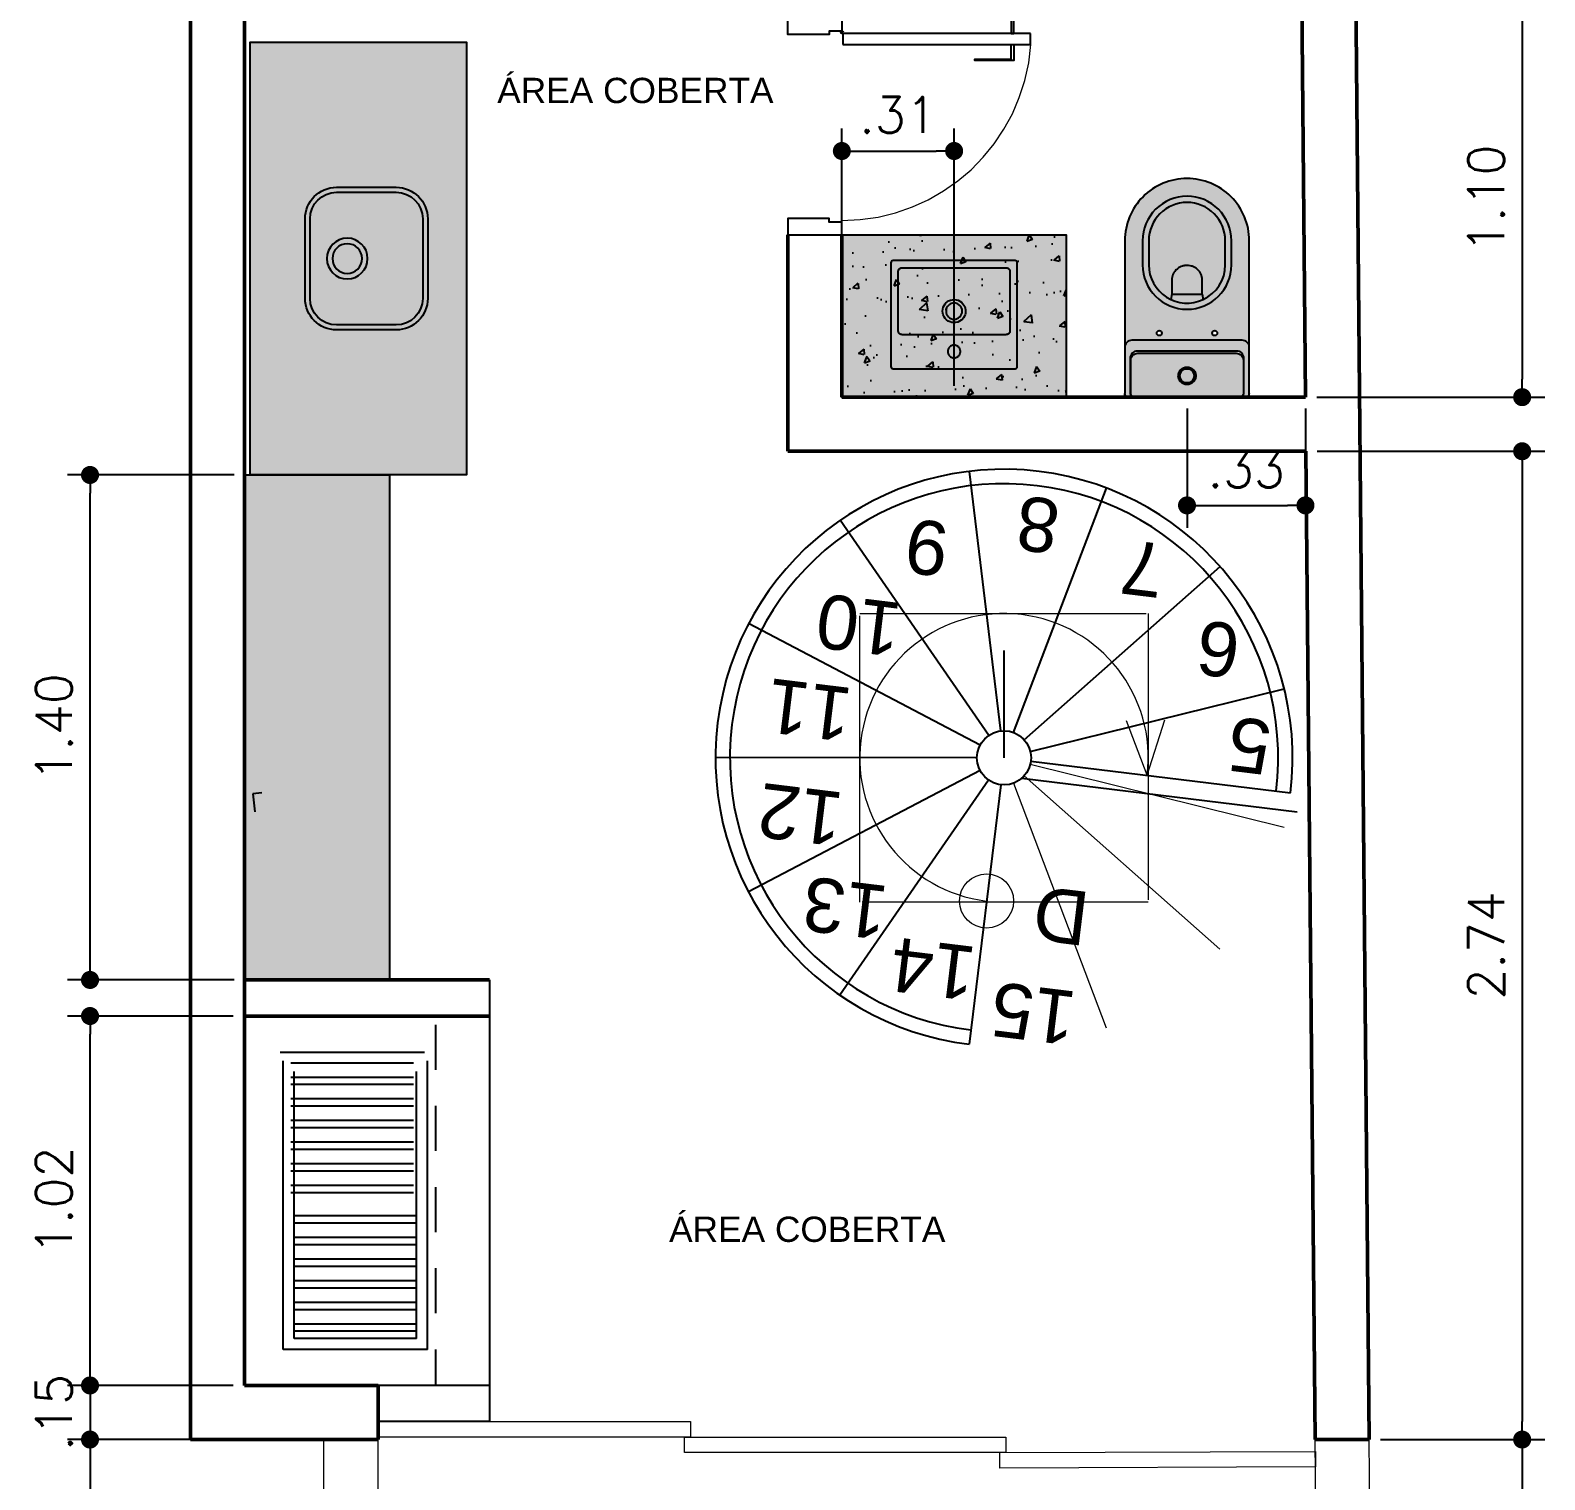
# Model space of a CAD drawing. Header units: millimetres. Extents: x -4763 to 645, y -25 to 217.
# Drawn here: x -38.91 to -34.711, y 50.23 to 54.248 of the extents above; entities that cross this region are included whole.
import ezdxf

# ---------------------------------------------------------------- set-up
doc = ezdxf.new("R2010")
doc.units = ezdxf.units.MM
doc.header["$LTSCALE"] = 0.5
doc.header["$PDMODE"] = 3
for name, pattern in [('DASHED', [15, 12, -3]), ('DASHSPACE', [30, 12, -18]), ('HIDDEN', [0.375, 0.25, -0.125]), ('HIDDEN2', [4.7625, 3.175, -1.5875])]:
    doc.linetypes.add(name, pattern=pattern)
for name, color, linetype, lineweight in [('A-TRACEJADO', 251, 'HIDDEN2', 18), ('AI-Hatch equip coz', 255, 'Continuous', 0), ('AI-Hatch equip san', 255, 'Continuous', 0), ('Alvenaria-alta', 5, 'Continuous', 50), ('Alvenaria-baixa', 3, 'Continuous', 20), ('ARQ cota externa', 1, 'Continuous', 15), ('ARQ Esquadrias 1', 1, 'Continuous', 13), ('ARQ TEXTO 01', 250, 'Continuous', 18), ('ARQ_construir - vista', 10, 'Continuous', 15), ('ARQ_linha-nivel', 1, 'Continuous', 13)]:
    doc.layers.add(name, color=color, linetype=linetype, lineweight=lineweight)
for name, color, linetype in [('AI-Equip coz', 1, 'Continuous'), ('AI-Equip san', 1, 'Continuous'), ('AI-Hatch mob', 254, 'Continuous'), ('ARQ escada', 2, 'Continuous'), ('ARQ PROJEÇÃO', 8, 'HIDDEN'), ('DETALHE', 2, 'Continuous'), ('EQUIPAMENTOS', 1, 'Continuous'), ('PENA1', 1, 'Continuous'), ('PENA2', 2, 'Continuous'), ('TERRENO', 2, 'Continuous')]:
    doc.layers.add(name, color=color, linetype=linetype)
doc.styles.add('ARIAL 15', font='arial.ttf', dxfattribs={"height": 0.15})
doc.styles.add('arial 7', font='arial.ttf', dxfattribs={"height": 0.07})
doc.styles.add('RS50', font='romans.shx', dxfattribs={"height": 0.1})
doc.dimstyles.new('Cota 50', dxfattribs={"dimscale": 0.05, "dimtxt": 0.1, "dimasz": 1, "dimexe": 1.25, "dimexo": 0.625, "dimgap": 1, "dimtad": 1, "dimzin": 4, "dimdsep": 46, "dimtxsty": 'RS50', "dimblk": 'DOT', "dimcen": 0.1, "dimclrd": 256, "dimclre": 256, "dimclrt": 256, "dimadec": 0, "dimazin": 0, "dimtfac": 1, "dimtix": 1, "dimtmove": 0, "dimatfit": 3, "dimldrblk": 'DOT', "dimfxl": 1.25, "dimarcsym": 0})

# ---------------------------------------------------------------- blocks, each defined once
blk = doc.blocks.new('*U63')
at = {"layer": 'AI-Hatch mob', "true_color": 0x91785b}
blk.add_hatch(color=35, dxfattribs=at).paths.add_polyline_path([(0, 1.4), (0, 0), (0.4, 0), (0.4, 1.4)])
blk.add_lwpolyline([(0, 1.4), (0, 0), (0.4, 0), (0.4, 1.4)], close=True)
blk = doc.blocks.new('*U62')
at = {"layer": 'AI-Hatch mob', "true_color": 0xede8c4}
blk.add_hatch(color=254, dxfattribs=at).paths.add_polyline_path([(0, 1.2), (0, 0), (0.6, 0), (0.6, 1.2)])
blk.add_lwpolyline([(0, 1.2), (0, 0), (0.6, 0), (0.6, 1.2)], close=True)
blk = doc.blocks.new('CUBA RETANGULAR TRAMONTINA LINHA PRIME 94020207 PLANTA')
at = {"layer": 'AI-Hatch equip coz'}
h = blk.add_hatch(color=256, dxfattribs=at)
h.dxf.hatch_style = 2
h.paths.add_polyline_path([(0.1103, 0), (-0.1103, 0, 0.414214), (-0.1976, -0.0873), (-0.1976, -0.2527, 0.414214), (-0.1103, -0.34), (0.1103, -0.34, 0.414214), (0.1976, -0.2527), (0.1976, -0.0873, 0.414214)])
h.paths.add_polyline_path([(-0.1103, -0.0138, 0.414214), (-0.1838, -0.0873), (-0.1838, -0.2527, 0.414214), (-0.1103, -0.3262), (0.1103, -0.3262, 0.414214), (0.1838, -0.2527), (0.1838, -0.0873, 0.414214), (0.1103, -0.0138)], flags=16)
h.paths.add_polyline_path([(0.0565, -0.1169, -1), (-0.0565, -0.1169, -1)], flags=0)
h.paths.add_polyline_path([(0.0412, -0.1169, -1), (-0.0412, -0.1169, -1)], flags=0)
for p, q in [((0.1103, 0), (-0.1103, 0)), ((0.1103, -0.0138), (-0.1103, -0.0138)), ((-0.1976, -0.0873), (-0.1976, -0.2527)), ((-0.1838, -0.0873), (-0.1838, -0.2527)), ((0.1838, -0.2527), (0.1838, -0.0873)), ((0.1976, -0.2527), (0.1976, -0.0873)), ((-0.1103, -0.3262), (0.1103, -0.3262)), ((-0.1103, -0.34), (0.1103, -0.34))]:
    blk.add_line(p, q)
for radius in [0.0565, 0.0412]:
    blk.add_circle((0, -0.1169), radius)
for centre, radius, start, end in [((-0.1103, -0.0873), 0.0873, 90, 180), ((0.1103, -0.0873), 0.0873, 0, 90), ((-0.1103, -0.0873), 0.0735, 90, 180), ((0.1103, -0.0873), 0.0735, 0, 90), ((-0.1103, -0.2527), 0.0873, 180, 270), ((-0.1103, -0.2527), 0.0735, 180, 270), ((0.1103, -0.2527), 0.0873, 270, 0), ((0.1103, -0.2527), 0.0735, 270, 0)]:
    blk.add_arc(centre, radius, start, end)
blk = doc.blocks.new('*U59')
at = {"layer": 'AI-Hatch mob', "true_color": 0xe1d8b7}
blk.add_hatch(color=254, dxfattribs=at).paths.add_polyline_path([(0, 0), (0.4486, 0), (0.4486, 0.6226), (0, 0.6226)])
at = {"layer": 'AI-Hatch mob', "true_color": 0xa79e70}
h = blk.add_hatch(dxfattribs=at)
h.set_pattern_fill('AR-CONC', color=33, scale=0.001, style=0)
h.set_pattern_definition([(50, (-0.55136, 0.02256), (0.182185, -0.01594), [0.01905, -0.20955]), (355, (-0.55136, 0.02256), (-0.035243, 0.191057), [0.01524, -0.16764]), (100.451, (-0.53618, 0.02123), (0.146943, 0.175117), [0.01619, -0.17809]), (46.184, (-0.55136, 0.07336), (0.27108, -0.042042), [0.028575, -0.314325]), (96.636, (-0.52877, 0.06986), (0.237404, 0.247426), [0.024285, -0.267135]), (351.184, (-0.55136, 0.07336), (0.237405, 0.247425), [0.02286, -0.25146]), (21, (-0.52596, 0.06066), (0.151615, -0.102266), [0.01905, -0.20955]), (326, (-0.52596, 0.06066), (0.061802, 0.184188), [0.01524, -0.16764]), (71.451, (-0.51333, 0.05214), (0.213416, 0.081923), [0.01619, -0.17809]), (37.5, (-0.55136, 0.02256), (0.0030886, 0.084555), [0, -0.165608, 0, -0.17018, 0, -0.168275]), (7.5, (-0.55136, 0.02256), (0.06682, 0.1001806), [0, -0.097028, 0, -0.161798, 0, -0.064135]), (327.5, (-0.608, 0.02256), (0.1355906, -0.0057287), [0, -0.0635, 0, -0.19812, 0, -0.26289]), (317.5, (-0.6334, 0.02256), (0.148129, 0.025426), [0, -0.08255, 0, -0.131572, 0, -0.18669])])
h.paths.add_polyline_path([(0, 0.6226), (0, 0), (0.4486, 0), (0.4486, 0.6226)])
blk.add_lwpolyline([(0, 0.6226), (0.4486, 0.6226), (0.4486, 0), (0, 0)], close=True)
blk = doc.blocks.new('P60E')
at = {"layer": 'A-TRACEJADO'}
blk.add_arc((0.035, 0.15), 0.5254, 0, 85.9337, dxfattribs=at)
at = {"layer": 'DETALHE', "color": 2}
for p, q in [((0.0414, 0.673), (0.0414, 0.1527)), ((0.0723, 0.673), (0.0414, 0.673)), ((0.0723, 0.1527), (0.0723, 0.673)), ((0.0414, 0.1527), (0.0723, 0.1527))]:
    blk.add_line(p, q, dxfattribs=at)
at = {"layer": 'DETALHE', "color": 1}
for points in [[(0.0414, 0.6271), (-0.0028, 0.6271), (-0.0028, 0.519), (0.0005, 0.519), (0.0005, 0.6191), (0.0414, 0.6191)], [(0.0723, 0.6271), (0.1165, 0.6271), (0.1165, 0.519), (0.1132, 0.519), (0.1132, 0.6191), (0.0723, 0.6191)]]:
    blk.add_lwpolyline(points, close=True, dxfattribs=at)
at = {"layer": 'DETALHE', "color": 2}
for points in [[(0, 0.15), (0.035, 0.15), (0.035, 0.115), (0.045, 0.115), (0.045, 0), (0, 0)], [(0.6, 0.15), (0.565, 0.15), (0.565, 0.115), (0.555, 0.115), (0.555, 0), (0.6, 0)]]:
    blk.add_lwpolyline(points, close=True, dxfattribs=at)
blk.add_circle((0.0383, 0.15), 0.00326, dxfattribs=at)
blk = doc.blocks.new('BACIA CX ACOPLADA LINK CP230 - PLANTA')
at = {"layer": 'AI-Hatch equip san'}
h = blk.add_hatch(color=256, dxfattribs=at)
h.paths.add_polyline_path([(-0.1463, 0, 0.414214), (-0.1562, -0.0099), (-0.1562, -0.1021, 0.414214), (-0.1365, -0.1218), (0.1365, -0.1218, 0.414214), (0.1562, -0.1021), (0.1562, -0.0099, 0.414214), (0.1463, 0)], flags=17)
h.paths.add_polyline_path([(0, -0.035, -1), (0, -0.0833, -1)], flags=16)
h.paths.add_polyline_path([(0, -0.0394, -1), (0, -0.0789, -1)], flags=0)
h.paths.add_polyline_path([(-0.1725, -0.0099), (-0.1725, -0.4337, 0.414214), (0, -0.6062, 0.414214), (0.1725, -0.4337), (0.1725, 0), (0.1626, 0), (0.1562, 0), (0.1562, -0.0048, -0.135287), (0.1576, -0.0099), (0.1576, -0.108, -0.414214), (0.1378, -0.1277), (-0.1378, -0.1277, -0.414214), (-0.1576, -0.108), (-0.1576, -0.0099, -0.135287), (-0.1562, -0.0048), (-0.1562, 0), (-0.1626, 0, 0.414214)])
h.paths.add_polyline_path([(-0.0769, -0.1705, -1), (-0.0769, -0.1843, -1)], flags=16)
h.paths.add_polyline_path([(0.1232, -0.3667), (0.1232, -0.4337, -0.414214), (0, -0.5569, -0.414214), (-0.1232, -0.4337), (-0.1232, -0.3667, -1)], flags=16)
h.paths.add_polyline_path([(0.0448, -0.2707, -0.291349), (0.106, -0.3667), (0.106, -0.4337, -0.414214), (0, -0.5397, -0.414214), (-0.106, -0.4337), (-0.106, -0.3667, -0.548768)], flags=0)
h.paths.add_polyline_path([(-0.0422, -0.2859), (0.0422, -0.2859), (0.0422, -0.3273), (0.0415, -0.3329), (0.0398, -0.3386), (0.0376, -0.3432), (0.034, -0.349), (0.0287, -0.3546), (0.0236, -0.3584), (0.0182, -0.3613), (0.0131, -0.3632), (0.0062, -0.3649), (-0.0018, -0.3652), (-0.0083, -0.3645), (-0.0146, -0.3628), (-0.0218, -0.3595), (-0.0284, -0.3549), (-0.033, -0.3502), (-0.0367, -0.3451), (-0.04, -0.3382), (-0.0419, -0.3306), (-0.0422, -0.3248)], flags=0)
h.paths.add_polyline_path([(0.0769, -0.1705, -1), (0.0769, -0.1843, -1)], flags=16)
h.paths.add_polyline_path([(-0.0422, -0.2859), (-0.0422, -0.3248), (-0.042, -0.3286), (-0.0415, -0.3325), (-0.0405, -0.3363), (-0.0391, -0.34), (-0.0374, -0.3435), (-0.0364, -0.3452), (-0.0353, -0.3469), (-0.0342, -0.3485), (-0.0329, -0.3501), (-0.0316, -0.3516), (-0.0302, -0.3531), (-0.0299, -0.3533), (-0.0268, -0.356), (-0.0235, -0.3583), (-0.02, -0.3604), (-0.0162, -0.3621), (-0.0123, -0.3634), (-0.0103, -0.3639), (-0.0083, -0.3644), (-0.0062, -0.3647), (-0.0041, -0.365), (0, -0.3652), (0.0042, -0.365), (0.0083, -0.3644), (0.0123, -0.3634), (0.0143, -0.3628), (0.0162, -0.3621), (0.0181, -0.3613), (0.02, -0.3604), (0.0218, -0.3594), (0.0235, -0.3583), (0.0252, -0.3572), (0.0269, -0.3559), (0.0299, -0.3533), (0.0326, -0.3504), (0.0351, -0.3473), (0.0372, -0.3439), (0.0381, -0.3422), (0.039, -0.3404), (0.0397, -0.3385), (0.0404, -0.3367), (0.0409, -0.3348), (0.0414, -0.3329), (0.0417, -0.331), (0.042, -0.329), (0.0422, -0.3271), (0.0422, -0.3251), (0.0422, -0.3248), (0.0422, -0.2859)], flags=0)
for points in [[(-0.1365, -0.1218, -0.414214), (-0.1562, -0.1021), (-0.1562, -0.0099, -0.414214), (-0.1463, 0), (-0.1477, 0, 0.414214), (-0.1576, -0.0099), (-0.1576, -0.108, 0.414214), (-0.1378, -0.1277), (0.1378, -0.1277, 0.414214), (0.1576, -0.108), (0.1576, -0.0099, 0.414214), (0.1477, 0), (0.1463, 0, -0.414214), (0.1562, -0.0099), (0.1562, -0.1021, -0.414214), (0.1365, -0.1218)], [(-0.1232, -0.3667, -1), (0.1232, -0.3667), (0.1232, -0.4337, -0.414214), (0, -0.5569, -0.414214), (-0.1232, -0.4337)]]:
    blk.add_hatch(color=256, dxfattribs=at).paths.add_polyline_path(points)
h = blk.add_hatch(color=256, dxfattribs=at)
h.paths.add_polyline_path([(0, -0.0833, 1), (0, -0.035, 1)])
h.paths.add_polyline_path([(0, -0.0789, -1), (0, -0.0394, -1)], flags=16)
at = {"ltscale": 0.05}
blk.add_lwpolyline([(-0.1626, 0), (-0.1725, 0), (-0.1725, -0.0099)], dxfattribs=at)
for points in [[(0.1725, -0.0099, 0.414214), (0.1626, 0), (0.1725, 0), (0.1725, -0.4337, -0.414214), (0, -0.6062, -0.414214), (-0.1725, -0.4337), (-0.1725, -0.0099)], [(-0.1463, 0, 0.414214), (-0.1562, -0.0099), (-0.1562, -0.1021, 0.414214), (-0.1365, -0.1218), (0.1365, -0.1218, 0.414214), (0.1562, -0.1021), (0.1562, -0.0099, 0.414214), (0.1463, 0)], [(-0.1626, 0, 0.414214), (-0.1725, -0.0099)], [(0.1725, -0.138, -0.414214), (0.1528, -0.1577), (-0.1528, -0.1577, -0.414214), (-0.1725, -0.138)]]:
    blk.add_lwpolyline(points, format="xyb")
blk.add_lwpolyline([(-0.1626, 0), (0.1626, 0), (0.1562, 0), (0.1562, -0.0049)])
at = {"linetype": 'DASHED', "ltscale": 0.025}
blk.add_lwpolyline([(-0.1562, -0.0049), (-0.1562, 0), (-0.1626, 0)], dxfattribs=at)
at = {"ltscale": 0.497717}
blk.add_lwpolyline([(0.1477, 0, -0.414214), (0.1576, -0.0099), (0.1576, -0.108, -0.414214), (0.1378, -0.1277), (-0.1378, -0.1277, -0.414214), (-0.1576, -0.108), (-0.1576, -0.0099, -0.414214), (-0.1477, 0)], format="xyb", dxfattribs=at)
at = {"linetype": 'DASHED'}
blk.add_lwpolyline([(0, -0.035, 1), (0, -0.0833, 1)], format="xyb", close=True, dxfattribs=at)
for points in [[(0, -0.0394, 1), (0, -0.0789, 1)], [(-0.0769, -0.1705, 1), (-0.0769, -0.1843, 1)], [(0.0769, -0.1705, 1), (0.0769, -0.1843, 1)], [(0.0448, -0.2707, -0.291349), (0.106, -0.3667), (0.106, -0.4337, -0.414214), (0, -0.5397, -0.414214), (-0.106, -0.4337), (-0.106, -0.3667, -0.548768)]]:
    blk.add_lwpolyline(points, format="xyb", close=True)
at = {"ltscale": 0.339985}
blk.add_lwpolyline([(0.1232, -0.3667), (0.1232, -0.4337, -0.414214), (0, -0.5569, -0.414214), (-0.1232, -0.4337), (-0.1232, -0.3667, -1)], format="xyb", close=True, dxfattribs=at)
at = {"ltscale": 0.078146}
blk.add_lwpolyline([(-0.0422, -0.2859), (-0.0448, -0.2707)], dxfattribs=at)
at = {"ltscale": 0.197277}
blk.add_lwpolyline([(0.0422, -0.2859), (0.0422, -0.3248), (0.0422, -0.3251), (0.0422, -0.3271), (0.042, -0.329), (0.0417, -0.331), (0.0414, -0.3329), (0.0409, -0.3348), (0.0404, -0.3367), (0.0397, -0.3385), (0.039, -0.3404), (0.0381, -0.3422), (0.0372, -0.3439), (0.0351, -0.3473), (0.0326, -0.3504), (0.0299, -0.3533), (0.0269, -0.3559), (0.0252, -0.3572), (0.0235, -0.3583), (0.0218, -0.3594), (0.02, -0.3604), (0.0181, -0.3613), (0.0162, -0.3621), (0.0143, -0.3628), (0.0123, -0.3634), (0.0083, -0.3644), (0.0042, -0.365), (0, -0.3652), (-0.0041, -0.365), (-0.0062, -0.3647), (-0.0083, -0.3644), (-0.0103, -0.3639), (-0.0123, -0.3634), (-0.0162, -0.3621), (-0.02, -0.3604), (-0.0235, -0.3583), (-0.0268, -0.356), (-0.0299, -0.3533), (-0.0302, -0.3531), (-0.0316, -0.3516), (-0.0329, -0.3501), (-0.0342, -0.3485), (-0.0353, -0.3469), (-0.0364, -0.3452), (-0.0374, -0.3435), (-0.0391, -0.34), (-0.0405, -0.3363), (-0.0415, -0.3325), (-0.042, -0.3286), (-0.0422, -0.3248), (-0.0422, -0.2859)], dxfattribs=at)
at = {"ltscale": 0.214268}
blk.add_lwpolyline([(-0.0422, -0.2859), (0.0422, -0.2859)], dxfattribs=at)
at = {"ltscale": 0.078144}
blk.add_lwpolyline([(0.0422, -0.2859), (0.0448, -0.2707)], dxfattribs=at)
blk = doc.blocks.new('CUBA DE APOIO RET. PEQ. L7300_p')
at = {"layer": 'AI-Hatch equip san'}
h = blk.add_hatch(color=256, dxfattribs=at)
edge = h.paths.add_edge_path()
edge.add_line((0, -0.169), (0, 0.169))
edge.add_arc((0.006, 0.169), 0.006, 90.0007, 180, ccw=False)
edge.add_line((0.006, 0.175), (0.294, 0.175))
edge.add_arc((0.294, 0.169), 0.006, -0.0006, 90, ccw=False)
edge.add_line((0.3, 0.169), (0.3, -0.169))
edge.add_arc((0.294, -0.169), 0.006, 270.0007, 360, ccw=False)
edge.add_line((0.294, -0.175), (0.006, -0.175))
edge.add_arc((0.006, -0.169), 0.006, 179.9994, 270, ccw=False)
for p, q in [((0.0951, -0.1446), (0.0951, 0.1446)), ((0.2696, 0.1549), (0.1054, 0.1549)), ((0.2799, -0.1446), (0.2799, 0.1446)), ((0.1054, -0.1549), (0.2696, -0.1549))]:
    blk.add_line(p, q)
blk.add_lwpolyline([(0, -0.169), (0, 0.169, -0.41421), (0.006, 0.175), (0.294, 0.175, -0.414217), (0.3, 0.169), (0.3, -0.169, -0.41421), (0.294, -0.175), (0.006, -0.175, -0.414217)], format="xyb", close=True)
for points in [[(0.1054, 0.1549), (0.1049, 0.1549), (0.1047, 0.1549), (0.1045, 0.1549), (0.1042, 0.1549), (0.104, 0.1548), (0.1038, 0.1548), (0.1035, 0.1548), (0.1033, 0.1547), (0.1031, 0.1547), (0.1028, 0.1546), (0.1026, 0.1546), (0.1024, 0.1545), (0.1022, 0.1545), (0.102, 0.1544), (0.1017, 0.1543), (0.1015, 0.1542), (0.1013, 0.1541), (0.1011, 0.1541), (0.1009, 0.154), (0.1007, 0.1539), (0.1004, 0.1538), (0.1002, 0.1536), (0.1, 0.1535), (0.0998, 0.1534), (0.0996, 0.1533), (0.0995, 0.1532), (0.0993, 0.153), (0.0991, 0.1529), (0.0989, 0.1527), (0.0987, 0.1526), (0.0985, 0.1524), (0.0984, 0.1523), (0.0982, 0.1521), (0.098, 0.152), (0.0979, 0.1518), (0.0977, 0.1516), (0.0976, 0.1515), (0.0974, 0.1513), (0.0973, 0.1511), (0.0971, 0.1509), (0.097, 0.1507), (0.0968, 0.1505), (0.0967, 0.1504), (0.0966, 0.1502), (0.0965, 0.15), (0.0964, 0.1498), (0.0962, 0.1496), (0.0961, 0.1493), (0.096, 0.1491), (0.0959, 0.1489), (0.0959, 0.1487), (0.0958, 0.1485), (0.0957, 0.1483), (0.0956, 0.148), (0.0955, 0.1478), (0.0955, 0.1476), (0.0954, 0.1474), (0.0954, 0.1472), (0.0953, 0.1469), (0.0953, 0.1467), (0.0952, 0.1465), (0.0952, 0.1462), (0.0952, 0.146), (0.0951, 0.1458), (0.0951, 0.1455), (0.0951, 0.1453), (0.0951, 0.1451), (0.0951, 0.1446)], [(0.2799, 0.1446), (0.2799, 0.1451), (0.2799, 0.1453), (0.2799, 0.1455), (0.2799, 0.1458), (0.2798, 0.146), (0.2798, 0.1462), (0.2798, 0.1465), (0.2797, 0.1467), (0.2797, 0.1469), (0.2796, 0.1472), (0.2796, 0.1474), (0.2795, 0.1476), (0.2795, 0.1478), (0.2794, 0.148), (0.2793, 0.1483), (0.2792, 0.1485), (0.2791, 0.1487), (0.2791, 0.1489), (0.279, 0.1491), (0.2789, 0.1493), (0.2788, 0.1496), (0.2786, 0.1498), (0.2785, 0.15), (0.2784, 0.1502), (0.2783, 0.1504), (0.2782, 0.1505), (0.278, 0.1507), (0.2779, 0.1509), (0.2777, 0.1511), (0.2776, 0.1513), (0.2774, 0.1515), (0.2773, 0.1516), (0.2771, 0.1518), (0.277, 0.152), (0.2768, 0.1521), (0.2766, 0.1523), (0.2765, 0.1524), (0.2763, 0.1526), (0.2761, 0.1527), (0.2759, 0.1529), (0.2757, 0.153), (0.2755, 0.1532), (0.2754, 0.1533), (0.2752, 0.1534), (0.275, 0.1535), (0.2748, 0.1536), (0.2746, 0.1538), (0.2743, 0.1539), (0.2741, 0.154), (0.2739, 0.1541), (0.2737, 0.1541), (0.2735, 0.1542), (0.2733, 0.1543), (0.273, 0.1544), (0.2728, 0.1545), (0.2726, 0.1545), (0.2724, 0.1546), (0.2722, 0.1546), (0.2719, 0.1547), (0.2717, 0.1547), (0.2715, 0.1548), (0.2712, 0.1548), (0.271, 0.1548), (0.2708, 0.1549), (0.2705, 0.1549), (0.2703, 0.1549), (0.2701, 0.1549), (0.2696, 0.1549)], [(0.0951, -0.1446), (0.0951, -0.1451), (0.0951, -0.1453), (0.0951, -0.1455), (0.0951, -0.1458), (0.0952, -0.146), (0.0952, -0.1462), (0.0952, -0.1465), (0.0953, -0.1467), (0.0953, -0.1469), (0.0954, -0.1472), (0.0954, -0.1474), (0.0955, -0.1476), (0.0955, -0.1478), (0.0956, -0.148), (0.0957, -0.1483), (0.0958, -0.1485), (0.0959, -0.1487), (0.0959, -0.1489), (0.096, -0.1491), (0.0961, -0.1493), (0.0962, -0.1496), (0.0964, -0.1498), (0.0965, -0.15), (0.0966, -0.1502), (0.0967, -0.1504), (0.0968, -0.1505), (0.097, -0.1507), (0.0971, -0.1509), (0.0973, -0.1511), (0.0974, -0.1513), (0.0976, -0.1515), (0.0977, -0.1516), (0.0979, -0.1518), (0.098, -0.152), (0.0982, -0.1521), (0.0984, -0.1523), (0.0985, -0.1524), (0.0987, -0.1526), (0.0989, -0.1527), (0.0991, -0.1529), (0.0993, -0.153), (0.0995, -0.1532), (0.0996, -0.1533), (0.0998, -0.1534), (0.1, -0.1535), (0.1002, -0.1536), (0.1004, -0.1538), (0.1007, -0.1539), (0.1009, -0.154), (0.1011, -0.1541), (0.1013, -0.1541), (0.1015, -0.1542), (0.1017, -0.1543), (0.102, -0.1544), (0.1022, -0.1545), (0.1024, -0.1545), (0.1026, -0.1546), (0.1028, -0.1546), (0.1031, -0.1547), (0.1033, -0.1547), (0.1035, -0.1548), (0.1038, -0.1548), (0.104, -0.1548), (0.1042, -0.1549), (0.1045, -0.1549), (0.1047, -0.1549), (0.1049, -0.1549), (0.1054, -0.1549)], [(0.2696, -0.1549), (0.2701, -0.1549), (0.2703, -0.1549), (0.2705, -0.1549), (0.2708, -0.1549), (0.271, -0.1548), (0.2712, -0.1548), (0.2715, -0.1548), (0.2717, -0.1547), (0.2719, -0.1547), (0.2722, -0.1546), (0.2724, -0.1546), (0.2726, -0.1545), (0.2728, -0.1545), (0.273, -0.1544), (0.2733, -0.1543), (0.2735, -0.1542), (0.2737, -0.1541), (0.2739, -0.1541), (0.2741, -0.154), (0.2743, -0.1539), (0.2746, -0.1538), (0.2748, -0.1536), (0.275, -0.1535), (0.2752, -0.1534), (0.2754, -0.1533), (0.2755, -0.1532), (0.2757, -0.153), (0.2759, -0.1529), (0.2761, -0.1527), (0.2763, -0.1526), (0.2765, -0.1524), (0.2766, -0.1523), (0.2768, -0.1521), (0.277, -0.152), (0.2771, -0.1518), (0.2773, -0.1516), (0.2774, -0.1515), (0.2776, -0.1513), (0.2777, -0.1511), (0.2779, -0.1509), (0.278, -0.1507), (0.2782, -0.1505), (0.2783, -0.1504), (0.2784, -0.1502), (0.2785, -0.15), (0.2786, -0.1498), (0.2788, -0.1496), (0.2789, -0.1493), (0.279, -0.1491), (0.2791, -0.1489), (0.2791, -0.1487), (0.2792, -0.1485), (0.2793, -0.1483), (0.2794, -0.148), (0.2795, -0.1478), (0.2795, -0.1476), (0.2796, -0.1474), (0.2796, -0.1472), (0.2797, -0.1469), (0.2797, -0.1467), (0.2798, -0.1465), (0.2798, -0.1462), (0.2798, -0.146), (0.2799, -0.1458), (0.2799, -0.1455), (0.2799, -0.1453), (0.2799, -0.1451), (0.2799, -0.1446)]]:
    blk.add_lwpolyline(points)
at = {"linetype": 'DASHSPACE'}
blk.add_circle((0.048, 0), 0.0175, dxfattribs=at)
blk.add_circle((0.16, 0), 0.0225)
for start, end in [(151.3523, 309.8043), (116.5639, 151.3544), (50.1947, 116.5643), (331.3526, 50.1937), (309.804, 331.3574)]:
    blk.add_arc((0.16, 0), 0.032, start, end)
blk = doc.blocks.new('_Dot')
at = {"color": 0, "linetype": 'ByBlock', "lineweight": -2}
blk.add_line((-0.5, 0), (-1, 0), dxfattribs=at)
at = {"color": 0, "linetype": 'ByBlock', "const_width": 0.5}
blk.add_lwpolyline([(-0.25, 0, 1), (0.25, 0, 1)], format="xyb", close=True, dxfattribs=at)
blk = doc.blocks.new('*D90')
at = {"layer": 'ARQ cota externa', "lineweight": -2, "transparency": 16777216}
for p, q in [((-35.3533, 54.331), (-34.711, 54.331)), ((-34.7735, 54.281), (-34.7735, 53.281)), ((-35.343, 53.231), (-34.711, 53.231))]:
    blk.add_line(p, q, dxfattribs=at)
at = {"layer": 'DEFPOINTS', "color": 0, "transparency": 16777216}
for p in [(-35.3846, 54.331), (-35.3743, 53.231), (-34.7735, 53.231)]:
    blk.add_point(p, dxfattribs=at)
at = {"layer": 'ARQ cota externa', "lineweight": -2, "transparency": 16777216, "xscale": 0.05, "yscale": 0.05, "zscale": 0.05}
for p, rotation in [((-34.7735, 54.331), 90), ((-34.7735, 53.231), 270)]:
    blk.add_blockref('_Dot', p, dxfattribs=dict(at, rotation=rotation))
at = {"layer": 'ARQ cota externa', "transparency": 16777216, "insert": (-34.8735, 53.781), "char_height": 0.1, "attachment_point": 5, "rotation": 90, "style": 'RS50'}
blk.add_mtext('1.10', dxfattribs=at)
blk = doc.blocks.new('*D92')
at = {"layer": 'ARQ cota externa', "lineweight": -2, "transparency": 16777216}
for p, q in [((-35.3416, 53.081), (-34.711, 53.081)), ((-34.7735, 53.031), (-34.7735, 50.391)), ((-35.166, 50.341), (-34.711, 50.341))]:
    blk.add_line(p, q, dxfattribs=at)
at = {"layer": 'DEFPOINTS', "color": 0, "transparency": 16777216}
for p in [(-35.3729, 53.081), (-35.1973, 50.341), (-34.7735, 50.341)]:
    blk.add_point(p, dxfattribs=at)
at = {"layer": 'ARQ cota externa', "lineweight": -2, "transparency": 16777216, "xscale": 0.05, "yscale": 0.05, "zscale": 0.05}
for p, rotation in [((-34.7735, 53.081), 90), ((-34.7735, 50.341), 270)]:
    blk.add_blockref('_Dot', p, dxfattribs=dict(at, rotation=rotation))
at = {"layer": 'ARQ cota externa', "transparency": 16777216, "insert": (-34.8735, 51.711), "char_height": 0.1, "attachment_point": 5, "rotation": 90, "style": 'RS50'}
blk.add_mtext('2.74', dxfattribs=at)
blk = doc.blocks.new('*D93')
at = {"layer": 'ARQ cota externa', "lineweight": -2, "transparency": 16777216}
for p, q in [((-38.3468, 51.5152), (-38.8066, 51.5152)), ((-38.7441, 50.541), (-38.7441, 51.4652)), ((-38.3468, 50.491), (-38.8066, 50.491))]:
    blk.add_line(p, q, dxfattribs=at)
at = {"layer": 'DEFPOINTS', "color": 0, "transparency": 16777216}
for p in [(-38.7441, 51.5152), (-38.3156, 51.5152), (-38.3156, 50.491)]:
    blk.add_point(p, dxfattribs=at)
at = {"layer": 'ARQ cota externa', "lineweight": -2, "transparency": 16777216, "xscale": 0.05, "yscale": 0.05, "zscale": 0.05}
for p, rotation in [((-38.7441, 51.5152), 90), ((-38.7441, 50.491), 270)]:
    blk.add_blockref('_Dot', p, dxfattribs=dict(at, rotation=rotation))
at = {"layer": 'ARQ cota externa', "transparency": 16777216, "insert": (-38.8441, 51.0031), "char_height": 0.1, "attachment_point": 5, "rotation": 90, "style": 'RS50'}
blk.add_mtext('1.02', dxfattribs=at)
blk = doc.blocks.new('*D94')
at = {"layer": 'ARQ cota externa', "lineweight": -2, "transparency": 16777216}
for p, q in [((-38.3449, 53.0152), (-38.8066, 53.0152)), ((-38.7441, 51.6652), (-38.7441, 52.9652)), ((-38.3449, 51.6152), (-38.8066, 51.6152))]:
    blk.add_line(p, q, dxfattribs=at)
at = {"layer": 'DEFPOINTS', "color": 0, "transparency": 16777216}
for p in [(-38.7441, 53.0152), (-38.3136, 53.0152), (-38.3136, 51.6152)]:
    blk.add_point(p, dxfattribs=at)
at = {"layer": 'ARQ cota externa', "lineweight": -2, "transparency": 16777216, "xscale": 0.05, "yscale": 0.05, "zscale": 0.05}
for p, rotation in [((-38.7441, 53.0152), 90), ((-38.7441, 51.6152), 270)]:
    blk.add_blockref('_Dot', p, dxfattribs=dict(at, rotation=rotation))
at = {"layer": 'ARQ cota externa', "transparency": 16777216, "insert": (-38.8441, 52.3152), "char_height": 0.1, "attachment_point": 5, "rotation": 90, "style": 'RS50'}
blk.add_mtext('1.40', dxfattribs=at)
blk = doc.blocks.new('*D105')
at = {"layer": 'ARQ cota externa', "lineweight": -2, "transparency": 16777216}
for p, q in [((-35.166, 50.341), (-34.711, 50.341)), ((-34.7735, 50.291), (-34.7735, 49.391)), ((-35.166, 49.341), (-34.711, 49.341))]:
    blk.add_line(p, q, dxfattribs=at)
at = {"layer": 'DEFPOINTS', "color": 0, "transparency": 16777216}
for p in [(-35.1973, 50.341), (-35.1973, 49.341), (-34.7735, 49.341)]:
    blk.add_point(p, dxfattribs=at)
at = {"layer": 'ARQ cota externa', "lineweight": -2, "transparency": 16777216, "xscale": 0.05, "yscale": 0.05, "zscale": 0.05}
for p, rotation in [((-34.7735, 50.341), 90), ((-34.7735, 49.341), 270)]:
    blk.add_blockref('_Dot', p, dxfattribs=dict(at, rotation=rotation))
at = {"layer": 'ARQ cota externa', "transparency": 16777216, "insert": (-34.8735, 49.841), "char_height": 0.1, "attachment_point": 5, "rotation": 90, "style": 'RS50'}
blk.add_mtext('1.00', dxfattribs=at)
blk = doc.blocks.new('*D128')
at = {"layer": 'ARQ cota externa', "lineweight": -2, "transparency": 16777216}
for p, q in [((-38.7441, 50.541), (-38.7441, 50.591)), ((-38.3468, 50.491), (-38.8066, 50.491)), ((-38.7441, 50.491), (-38.7441, 50.341)), ((-38.3468, 50.341), (-38.8066, 50.341)), ((-38.7441, 50.291), (-38.7441, 50.241))]:
    blk.add_line(p, q, dxfattribs=at)
at = {"layer": 'DEFPOINTS', "color": 0, "transparency": 16777216}
for p in [(-38.3156, 50.491), (-38.7441, 50.341), (-38.3156, 50.341)]:
    blk.add_point(p, dxfattribs=at)
at = {"layer": 'ARQ cota externa', "lineweight": -2, "transparency": 16777216, "xscale": 0.05, "yscale": 0.05, "zscale": 0.05}
for p, rotation in [((-38.7441, 50.491), 270), ((-38.7441, 50.341), 90)]:
    blk.add_blockref('_Dot', p, dxfattribs=dict(at, rotation=rotation))
at = {"layer": 'ARQ cota externa', "transparency": 16777216, "insert": (-38.8441, 50.416), "char_height": 0.1, "attachment_point": 5, "rotation": 90, "style": 'RS50'}
blk.add_mtext('.15', dxfattribs=at)
blk = doc.blocks.new('*D129')
at = {"layer": 'ARQ cota externa', "lineweight": -2, "transparency": 16777216}
for p, q in [((-38.3468, 50.341), (-38.8066, 50.341)), ((-38.7441, 50.291), (-38.7441, 46.991)), ((-38.1268, 46.941), (-38.8066, 46.941))]:
    blk.add_line(p, q, dxfattribs=at)
at = {"layer": 'DEFPOINTS', "color": 0, "transparency": 16777216}
for p in [(-38.3156, 50.341), (-38.7441, 46.941), (-38.0956, 46.941)]:
    blk.add_point(p, dxfattribs=at)
at = {"layer": 'ARQ cota externa', "lineweight": -2, "transparency": 16777216, "xscale": 0.05, "yscale": 0.05, "zscale": 0.05}
for p, rotation in [((-38.7441, 50.341), 90), ((-38.7441, 46.941), 270)]:
    blk.add_blockref('_Dot', p, dxfattribs=dict(at, rotation=rotation))
at = {"layer": 'ARQ cota externa', "transparency": 16777216, "insert": (-38.8441, 48.641), "char_height": 0.1, "attachment_point": 5, "rotation": 90, "style": 'RS50'}
blk.add_mtext('3.40', dxfattribs=at)
blk = doc.blocks.new('*D133')
at = {"layer": 'ARQ cota externa', "lineweight": -2, "transparency": 16777216}
for p, q in [((-35.7027, 53.1998), (-35.7027, 52.8684)), ((-35.3743, 53.1998), (-35.3743, 52.8684)), ((-35.6527, 52.9309), (-35.4243, 52.9309))]:
    blk.add_line(p, q, dxfattribs=at)
at = {"layer": 'DEFPOINTS', "color": 0, "transparency": 16777216}
for p in [(-35.7027, 53.231), (-35.3743, 53.231), (-35.3743, 52.9309)]:
    blk.add_point(p, dxfattribs=at)
at = {"layer": 'ARQ cota externa', "lineweight": -2, "transparency": 16777216, "xscale": 0.05, "yscale": 0.05, "zscale": 0.05, "rotation": 180}
blk.add_blockref('_Dot', (-35.7027, 52.9309), dxfattribs=at)
at = {"layer": 'ARQ cota externa', "lineweight": -2, "transparency": 16777216, "xscale": 0.05, "yscale": 0.05, "zscale": 0.05}
blk.add_blockref('_Dot', (-35.3743, 52.9309), dxfattribs=at)
at = {"layer": 'ARQ cota externa', "transparency": 16777216, "insert": (-35.5385, 53.0309), "char_height": 0.1, "attachment_point": 5, "style": 'RS50'}
blk.add_mtext('.33', dxfattribs=at)
blk = doc.blocks.new('*D134')
at = {"layer": 'ARQ cota externa', "lineweight": -2, "transparency": 16777216}
for p, q in [((-36.6597, 53.2623), (-36.6597, 53.9759)), ((-36.3484, 53.2623), (-36.3484, 53.9759)), ((-36.6097, 53.9134), (-36.3984, 53.9134))]:
    blk.add_line(p, q, dxfattribs=at)
at = {"layer": 'DEFPOINTS', "color": 0, "transparency": 16777216}
for p in [(-36.3484, 53.9134), (-36.6597, 53.231), (-36.3484, 53.231)]:
    blk.add_point(p, dxfattribs=at)
at = {"layer": 'ARQ cota externa', "lineweight": -2, "transparency": 16777216, "xscale": 0.05, "yscale": 0.05, "zscale": 0.05, "rotation": 180}
blk.add_blockref('_Dot', (-36.6597, 53.9134), dxfattribs=at)
at = {"layer": 'ARQ cota externa', "lineweight": -2, "transparency": 16777216, "xscale": 0.05, "yscale": 0.05, "zscale": 0.05}
blk.add_blockref('_Dot', (-36.3484, 53.9134), dxfattribs=at)
at = {"layer": 'ARQ cota externa', "transparency": 16777216, "insert": (-36.504, 54.0134), "char_height": 0.1, "attachment_point": 5, "style": 'RS50'}
blk.add_mtext('.31', dxfattribs=at)

msp = doc.modelspace()

# ---------------------------------------------------------------- linework, layer by layer
at = {"layer": 'A-TRACEJADO'}
for p, q in [((-36.13718, 52.21302), (-35.43336, 52.03906)), ((-36.18344, 52.16087), (-35.92679, 51.48282)), ((-36.15389, 52.18124), (-35.61153, 51.70013))]:
    msp.add_line(p, q, dxfattribs=at)
at = {"layer": 'A-TRACEJADO', "ltscale": 0.5}
msp.add_lwpolyline([(-35.80999, 51.83101), (-36.60999, 51.83101), (-36.60999, 52.63101), (-35.80999, 52.63101)], close=True, dxfattribs=at)
at = {"layer": 'Alvenaria-alta'}
for p, q in [((-38.46556, 54.48101), (-38.46556, 53.08101)), ((-38.31556, 54.48101), (-38.31556, 53.23101)), ((-35.23595, 54.48101), (-35.19729, 50.34101)), ((-35.37428, 53.23101), (-35.38455, 54.33101)), ((-36.80968, 53.08101), (-36.80968, 53.68101)), ((-36.65968, 53.23101), (-36.65968, 53.68101)), ((-38.31556, 50.49101), (-38.31556, 53.23101)), ((-35.37428, 53.23101), (-36.65968, 53.23101)), ((-38.46556, 50.34101), (-38.46556, 53.08101)), ((-35.37288, 53.08101), (-36.80968, 53.08101)), ((-35.3473, 50.34101), (-35.37288, 53.08101)), ((-37.94556, 50.49101), (-38.31556, 50.49101)), ((-37.94556, 50.34101), (-37.94556, 50.49101)), ((-38.31556, 50.34101), (-38.46556, 50.34101)), ((-37.94556, 50.34101), (-38.31556, 50.34101)), ((-35.3473, 50.34101), (-35.19729, 50.34101))]:
    msp.add_line(p, q, dxfattribs=at)
at = {"layer": 'Alvenaria-alta', "color": 2}
for p, q in [((-37.6362, 51.61516), (-38.31556, 51.61516)), ((-37.63564, 51.51516), (-38.31556, 51.51516))]:
    msp.add_line(p, q, dxfattribs=at)
at = {"layer": 'Alvenaria-baixa'}
for p, q in [((-38.09556, 46.94101), (-38.09556, 50.34101)), ((-37.94556, 46.94101), (-37.94556, 50.34101)), ((-35.31556, 46.94101), (-35.3473, 50.34101)), ((-35.16555, 46.94101), (-35.19729, 50.34101))]:
    msp.add_line(p, q, dxfattribs=at)
at = {"layer": 'ARQ escada'}
for p, q in [((-36.21899, 52.30547), (-36.30591, 53.02524)), ((-36.18335, 52.30112), (-35.92583, 52.97884)), ((-36.25256, 52.29277), (-36.66402, 52.88969)), ((-36.15382, 52.28071), (-35.61084, 52.76113)), ((-36.27638, 52.26591), (-36.91812, 52.60325)), ((-36.13716, 52.24892), (-35.43312, 52.42197)), ((-36.28499, 52.23106), (-37.00999, 52.23153)), ((-36.27643, 52.1962), (-36.9186, 51.85969)), ((-36.13555, 52.22193), (-35.41589, 52.13407)), ((-36.25264, 52.16932), (-36.66487, 51.57292)), ((-36.21908, 52.15657), (-36.30693, 51.43691)), ((-36.16056, 52.17461), (-35.39713, 52.08141)), ((-38.26812, 52.13407), (-38.29293, 52.13104)), ((-38.29293, 52.13104), (-38.28687, 52.08141))]:
    msp.add_line(p, q, dxfattribs=at)
msp.add_circle((-36.20999, 52.23101), 0.075, dxfattribs=at)
for radius in [0.8, 0.76]:
    msp.add_arc((-36.20999, 52.23101), radius, 353.04, 263.04, dxfattribs=at)
at = {"layer": 'ARQ Esquadrias 1'}
for points in [[(-37.94556, 50.39101), (-37.07947, 50.39101), (-37.07947, 50.34796), (-37.94556, 50.34796)], [(-37.09617, 50.34796), (-36.20481, 50.34796), (-36.20481, 50.30491), (-37.09617, 50.30491)], [(-36.22151, 50.30491), (-35.34659, 50.30817), (-35.34659, 50.26512), (-36.22151, 50.26186)]]:
    msp.add_lwpolyline(points, close=True, dxfattribs=at)
at = {"layer": 'ARQ PROJEÇÃO'}
msp.add_line((-37.7862, 51.49101), (-37.7862, 50.49101), dxfattribs=at)
at = {"layer": 'ARQ_construir - vista'}
msp.add_arc((-36.20999, 52.23101), 0.4, 353.04, 263.04, dxfattribs=at)
at = {"layer": 'ARQ_linha-nivel'}
for q in [(-35.87023, 52.33375), (-35.76408, 52.33668)]:
    msp.add_line((-35.81294, 52.18254), q, dxfattribs=at)
msp.add_circle((-36.25846, 51.83396), 0.075, dxfattribs=at)
at = {"layer": 'EQUIPAMENTOS'}
msp.add_line((-36.20999, 52.23101), (-36.20999, 52.52865), dxfattribs=at)
at = {"layer": 'PENA1'}
for p, q in [((-38.21718, 51.41516), (-37.81718, 51.41516)), ((-38.20849, 50.59101), (-38.20849, 51.39101)), ((-38.18718, 51.38516), (-37.84718, 51.38516)), ((-38.17849, 50.62101), (-38.17849, 51.36101)), ((-37.83849, 50.62101), (-37.83849, 51.36101)), ((-37.80849, 50.59101), (-37.80849, 51.39101)), ((-37.80849, 50.59101), (-37.80849, 51.39101)), ((-37.84718, 51.34516), (-38.18718, 51.34516)), ((-37.84718, 51.32516), (-38.18718, 51.32516)), ((-37.84718, 51.28516), (-38.18718, 51.28516)), ((-37.84718, 51.26516), (-38.18718, 51.26516)), ((-37.84718, 51.22516), (-38.18718, 51.22516)), ((-37.84718, 51.20516), (-38.18718, 51.20516)), ((-37.84718, 51.16516), (-38.18718, 51.16516)), ((-37.84718, 51.14516), (-38.18718, 51.14516)), ((-37.84718, 51.10516), (-38.18718, 51.10516)), ((-37.84718, 51.08516), (-38.18718, 51.08516)), ((-37.84718, 51.04516), (-38.18718, 51.04516)), ((-37.84718, 51.02516), (-38.18718, 51.02516)), ((-37.83849, 50.96101), (-38.17849, 50.96101)), ((-37.83849, 50.94101), (-38.17849, 50.94101)), ((-37.83849, 50.90101), (-38.17849, 50.90101)), ((-37.83849, 50.88101), (-38.17849, 50.88101)), ((-37.83849, 50.84101), (-38.17849, 50.84101)), ((-37.83849, 50.82101), (-38.17849, 50.82101)), ((-37.83849, 50.78101), (-38.17849, 50.78101)), ((-37.83849, 50.76101), (-38.17849, 50.76101)), ((-37.83849, 50.72101), (-38.17849, 50.72101)), ((-37.83849, 50.70101), (-38.17849, 50.70101)), ((-37.83849, 50.66101), (-38.17849, 50.66101)), ((-37.83849, 50.64101), (-38.17849, 50.64101)), ((-37.83849, 50.62101), (-38.17849, 50.62101)), ((-37.80849, 50.59101), (-38.20849, 50.59101))]:
    msp.add_line(p, q, dxfattribs=at)
at = {"layer": 'PENA2', "color": 2}
for p, q in [((-37.6362, 51.61516), (-37.6362, 50.39101)), ((-37.6362, 50.49101), (-38.31556, 50.49101)), ((-37.6362, 50.39101), (-37.94556, 50.39101))]:
    msp.add_line(p, q, dxfattribs=at)
at = {"layer": 'TERRENO'}
msp.add_line((-38.31556, 51.51516), (-37.63564, 51.51516), dxfattribs=at)

# ---------------------------------------------------------------- block references
at = {"xscale": -1}
for name, p, rotation in [('*U62', (-38.30054, 54.21516), 180), ('*U59', (-36.03712, 53.67965), 90)]:
    msp.add_blockref(name, p, dxfattribs=dict(at, rotation=rotation))
msp.add_blockref('*U63', (-37.91361, 51.61516), dxfattribs=at)
at = {"layer": 'AI-Equip coz', "xscale": -1, "rotation": 90}
msp.add_blockref('CUBA RETANGULAR TRAMONTINA LINHA PRIME 94020207 PLANTA', (-38.14784, 53.61516), dxfattribs=at)
at = {"layer": 'AI-Equip san', "xscale": -1}
for name, p, rotation in [('BACIA CX ACOPLADA LINK CP230 - PLANTA', (-35.7027, 53.23101), 180), ('CUBA DE APOIO RET. PEQ. L7300_p', (-36.3484, 53.30952), 270.0000000000001)]:
    msp.add_blockref(name, p, dxfattribs=dict(at, rotation=rotation))
at = {"layer": 'ARQ Esquadrias 1', "rotation": 270}
msp.add_blockref('P60E', (-36.80968, 54.28101), dxfattribs=at)

# ---------------------------------------------------------------- texts
at = {"layer": 'ARQ cota externa', "char_height": 0.07, "attachment_point": 1, "style": 'arial 7'}
for insert in [(-37.61513, 54.11633), (-37.13866, 50.95897)]:
    msp.add_mtext_dynamic_manual_height_columns('ÁREA COBERTA', width=1.3995503, gutter_width=0.35, heights=[0], dxfattribs=dict(at, insert=insert))
at = {"layer": 'ARQ TEXTO 01', "char_height": 0.15, "attachment_point": 9, "rotation": 173.04, "style": 'ARIAL 15'}
for s, width, gutter_width, insert in [('8', 0.2179462, 0.75, (-36.16506, 52.96049)), ('9', 0.2179462, 0.75, (-36.47241, 52.89713)), ('7', 0.2179462, 0.75, (-35.87502, 52.83652)), ('10', 0.2179462, 0.75, (-36.71948, 52.68937)), ('6', 0.2179462, 0.75, (-35.66462, 52.61523)), ('11', 0.2179462, 0.75, (-36.85679, 52.45176)), ('5', 0.2179462, 0.75, (-35.57812, 52.34776)), ('12', 0.2179462, 0.75, (-36.88155, 52.16196)), ('13', 0.2179462, 0.75, (-36.75699, 51.90477)), ('D', 0.1569565, 1.5, (-36.11782, 51.87614)), ('14', 0.2179462, 0.75, (-36.51343, 51.73397)), ('15', 0.2179462, 0.75, (-36.23506, 51.61226))]:
    msp.add_mtext_dynamic_manual_height_columns(s, width=width, gutter_width=gutter_width, heights=[0], dxfattribs=dict(at, insert=insert))

# ---------------------------------------------------------------- dimensions: what is measured, and where the dimension line sits
at = {"layer": 'ARQ cota externa'}
for base, p1, p2, picture, middle in [((-34.77349, 53.23101), (-35.38455, 54.33101), (-35.37428, 53.23101), '*D90', (-34.87349, 53.78101)), ((-34.77349, 50.34101), (-35.37288, 53.08101), (-35.19729, 50.34101), '*D92', (-34.87349, 51.71101)), ((-38.74409, 53.01516), (-38.31361, 51.61516), (-38.31361, 53.01516), '*D94', (-38.84409, 52.31516)), ((-38.74409, 51.51516), (-38.31556, 50.49101), (-38.31556, 51.51516), '*D93', (-38.84409, 51.00309)), ((-38.74409, 50.34101), (-38.31556, 50.49101), (-38.31556, 50.34101), '*D128', (-38.84409, 50.41601)), ((-34.77349, 49.34101), (-35.19729, 50.34101), (-35.19729, 49.34101), '*D105', (-34.87349, 49.84101))]:
    dim = msp.add_linear_dim(base=base, p1=p1, p2=p2, angle=90, dimstyle='Cota 50', dxfattribs=at)
    dim.commit()
    dim.dimension.update_dxf_attribs({"geometry": picture, "text_midpoint": middle})
for base, p1, p2, picture, middle in [((-36.3484, 53.91337), (-36.65968, 53.23101), (-36.3484, 53.23101), '*D134', (-36.50404, 54.01337)), ((-35.37428, 52.93087), (-35.7027, 53.23101), (-35.37428, 53.23101), '*D133', (-35.53849, 53.03087))]:
    dim = msp.add_linear_dim(base=base, p1=p1, p2=p2, dimstyle='Cota 50', dxfattribs=at)
    dim.commit()
    dim.dimension.update_dxf_attribs({"geometry": picture, "text_midpoint": middle})
dim = msp.add_linear_dim(base=(-38.74409, 46.94101), p1=(-38.31556, 50.34101), p2=(-38.09556, 46.94101), angle=90, dimstyle='Cota 50', override={"dimtmove": 1}, dxfattribs=at)
dim.commit()
dim.dimension.update_dxf_attribs({"geometry": '*D129', "text_midpoint": (-38.84409, 48.64101)})

doc.saveas('drawing.dxf')
